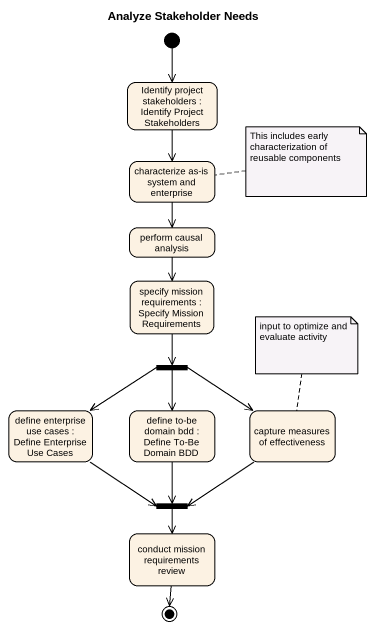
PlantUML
@startuml
title Analyze Stakeholder Needs
hide empty description
state "Identify project stakeholders : Identify Project Stakeholders" as Identify_project
state "characterize as-is system and enterprise" as characterize_as_is_system
state "perform causal analysis" as perform_causal_analysis
state "specify mission requirements : Specify Mission Requirements" as specify_mission_requirements
state fork1 <<fork>>
state "define enterprise use cases : Define Enterprise Use Cases" as define_enterprise_use_cases
state "define to-be domain bdd : Define To-Be Domain BDD" as define_to_be_domain_bdd
state "capture measures of effectiveness" as capture_measures_of
state fork2 <<join>>
state "conduct mission requirements review" as conduct_mission
[*] --> Identify_project
Identify_project --> characterize_as_is_system
characterize_as_is_system --> perform_causal_analysis
perform_causal_analysis --> specify_mission_requirements
specify_mission_requirements --> fork1
fork1 -left-> define_enterprise_use_cases
fork1 --> define_to_be_domain_bdd
fork1 -right-> capture_measures_of
define_enterprise_use_cases -right-> fork2
define_to_be_domain_bdd --> fork2
capture_measures_of -left-> fork2
fork2 --> conduct_mission
conduct_mission --> [*]
note right of characterize_as_is_system : This includes early characterization of reusable components
note top of capture_measures_of : input to optimize and evaluate activity
@enduml
